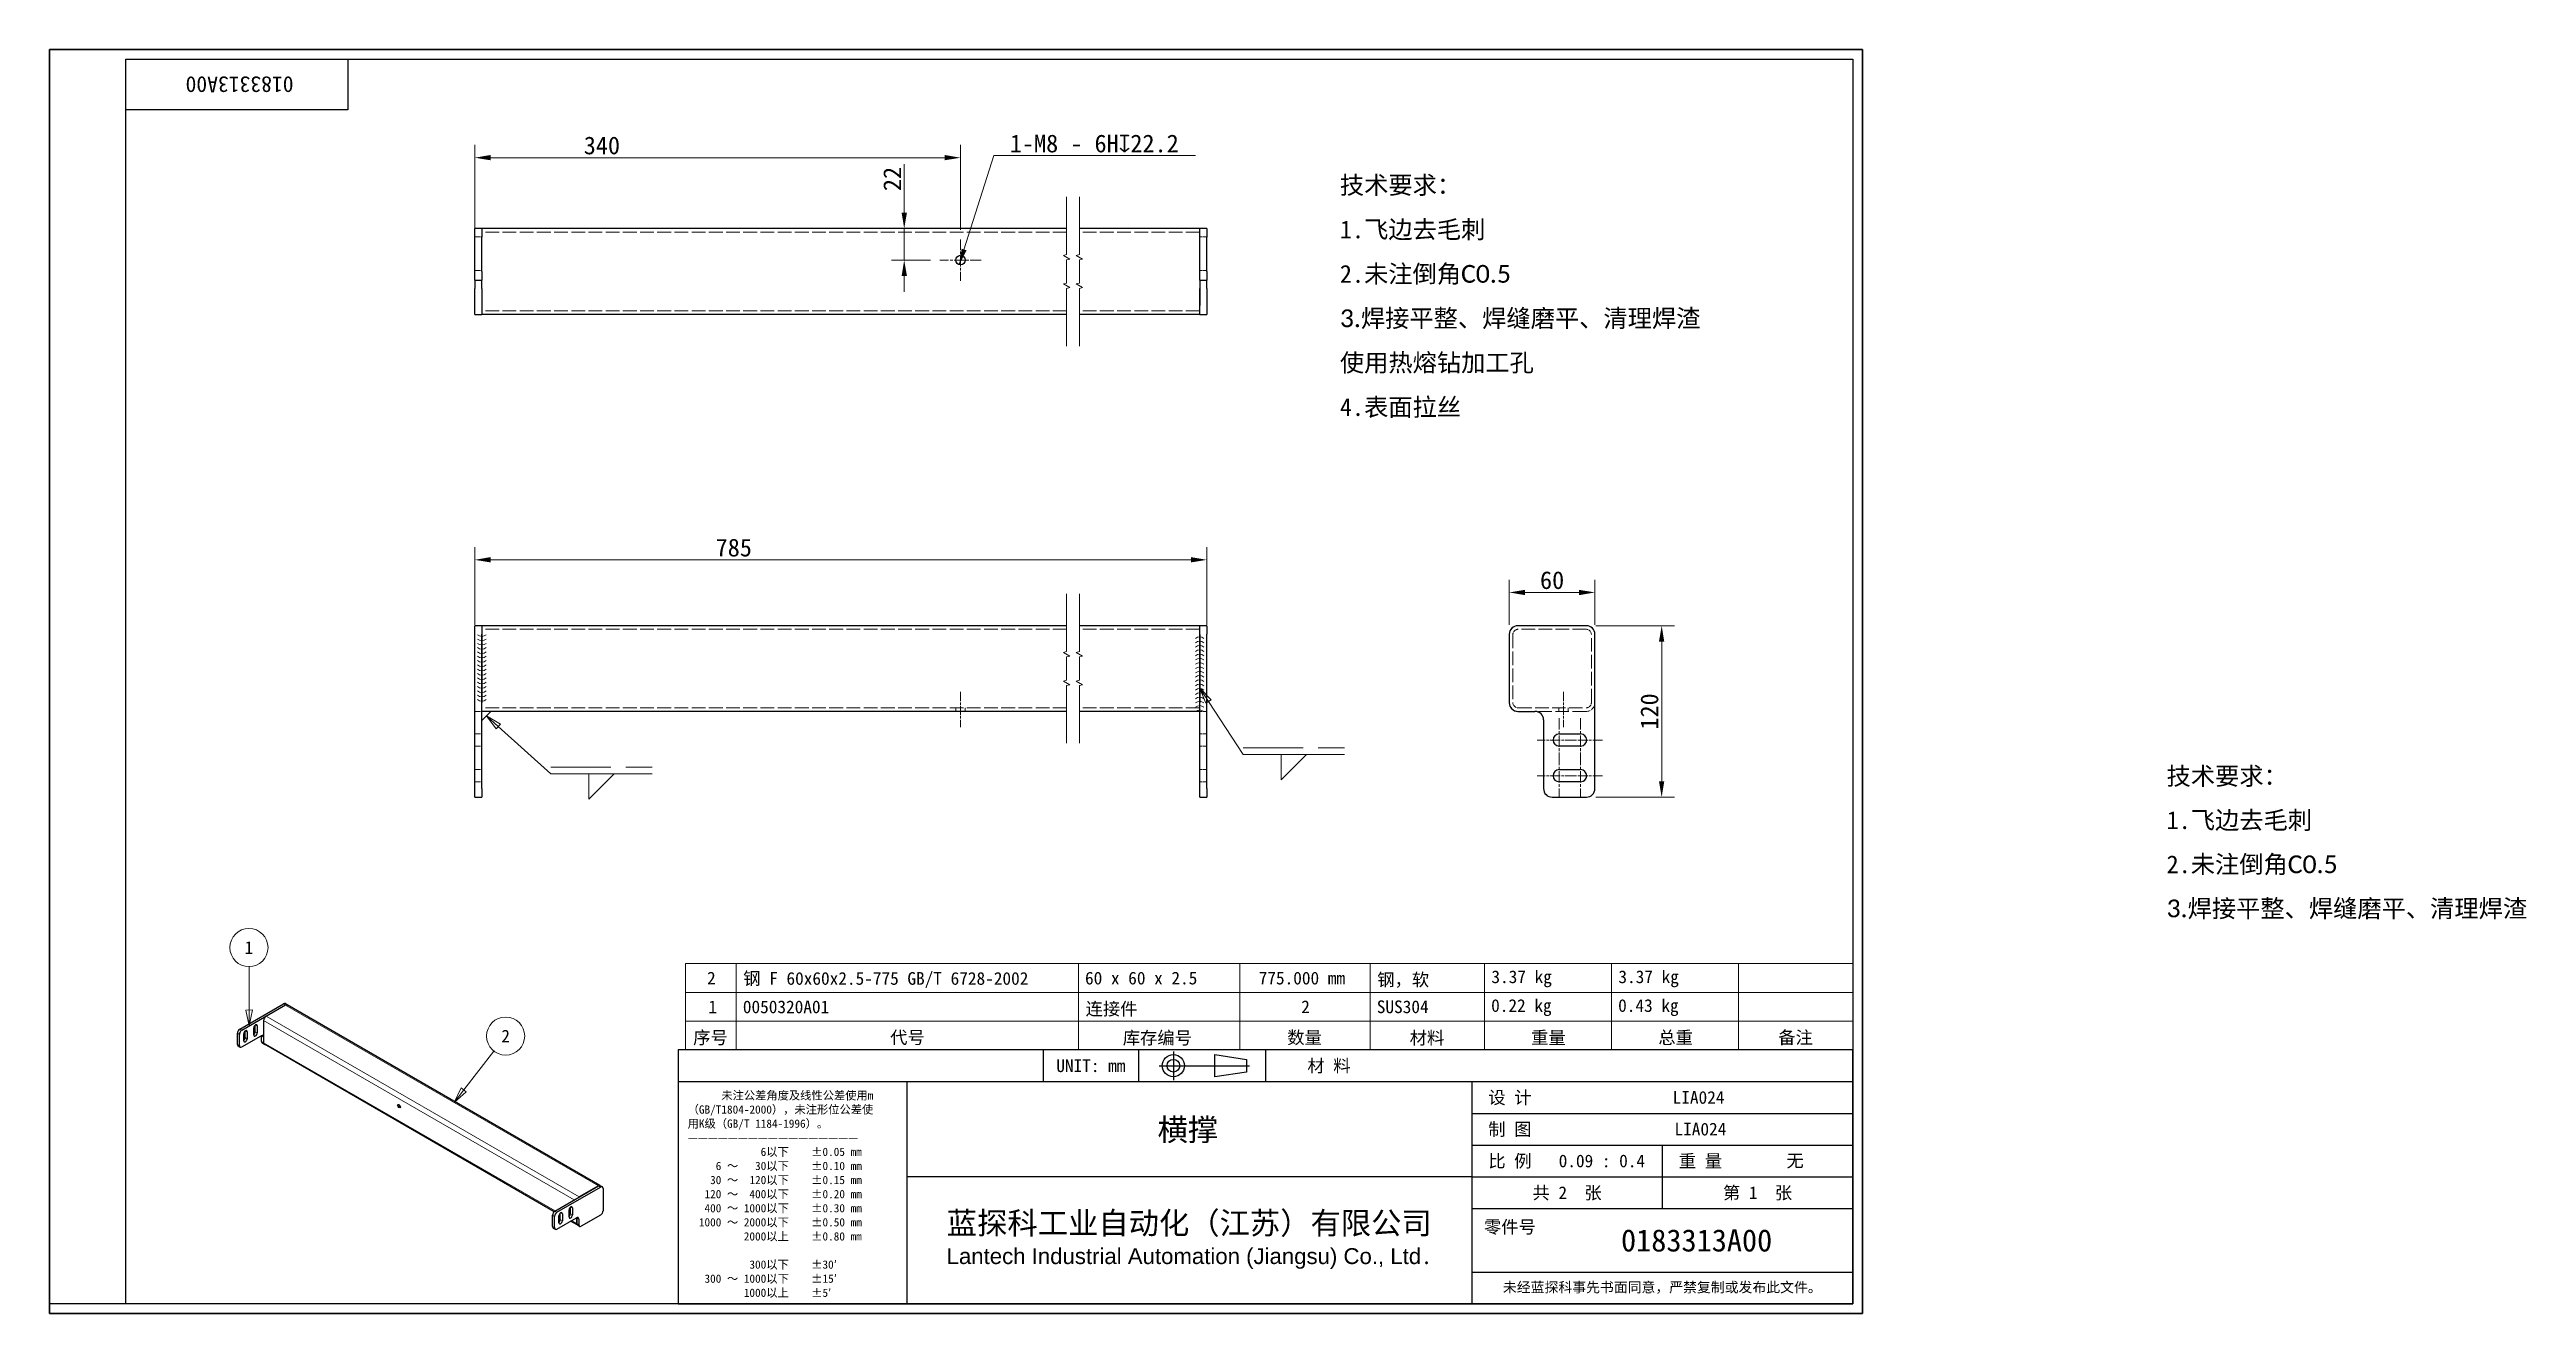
# Model space of a CAD drawing. Header units: millimetres. Extents: x 27 to 1760, y 24 to 909.
import ezdxf
from ezdxf.enums import TextEntityAlignment as Align

# ---------------------------------------------------------------- set-up
doc = ezdxf.new("R2010")
doc.units = ezdxf.units.MM
doc.header["$LTSCALE"] = 4.444444
doc.linetypes.add('CHAIN', pattern=[0.3543, 0.2362, -0.0295, 0.0591, -0.0295])
doc.linetypes.add('DASHED', pattern=[0.2067, 0.1654, -0.0413])
for name, color, linetype, lineweight in [('1', 7, 'Continuous', 18), ('可见 (ISO)', 7, 'Continuous', 25), ('可见窄的 (ISO)', 7, 'Continuous', 18), ('图框 (ISO)', 7, 'Continuous', 35), ('标题 (ISO)', 7, 'Continuous', 25)]:
    doc.layers.add(name, color=color, linetype=linetype, lineweight=lineweight)
for name, color, linetype, lineweight, true_color in [('中心标记 (ISO)', 1, 'CHAIN', 18, 0xff0000), ('中心线 (ISO)', 1, 'CHAIN', 18, 0xff0000), ('尺寸 (ISO)', 7, 'Continuous', 18, 0x008000), ('折线 (ISO)', 7, 'Continuous', 18, 0x008000), ('符号 (ISO)', 7, 'Continuous', 18, 0x008000), ('隐藏 (ISO)', 5, 'DASHED', 18, 0x0000ff)]:
    doc.layers.add(name, color=color, linetype=linetype, lineweight=lineweight, true_color=true_color)
doc.styles.add('文本样式164', font='SimSun.ttf')
doc.styles.add('文本样式165', font='SimSun.ttf')
doc.styles.add('文本样式74', font='SimSun.ttf')
doc.styles.add('最新国标', font='simfang.ttf')
doc.styles.add('注释文本 (ISO)', font='simfang.ttf')
doc.dimstyles.new('默认 (GB)', dxfattribs={"dimscale": 4.444444, "dimtxt": 2.8, "dimasz": 2.5, "dimexe": 2, "dimexo": 1.5, "dimgap": 0.5, "dimtad": 1, "dimtoh": 1, "dimdsep": 46, "dimtxsty": '最新国标', "dimcen": 0.09, "dimdle": 10, "dimclrd": 256, "dimclre": 256, "dimclrt": 256, "dimaunit": 1, "dimadec": 3, "dimazin": 2, "dimtfac": 0.535714, "dimtdec": 3, "dimtmove": 0, "dimatfit": 3, "dimfxl": 0, "dimtolj": 1, "dimlwd": -1, "dimlwe": -1, "dimarcsym": 0})
doc.dimstyles.new('默认 (GB)$7', dxfattribs={"dimscale": 4.444444, "dimtxt": 2.8, "dimasz": 2.5, "dimexe": 2, "dimexo": 1.5, "dimgap": 0.5, "dimtad": 1, "dimtoh": 1, "dimdsep": 46, "dimtxsty": '最新国标', "dimcen": 0.09, "dimdle": 10, "dimclrd": 256, "dimclre": 256, "dimclrt": 256, "dimaunit": 1, "dimadec": 3, "dimazin": 2, "dimtfac": 0.535714, "dimtdec": 3, "dimtmove": 0, "dimatfit": 3, "dimfxl": 0, "dimtolj": 1, "dimlwd": -1, "dimlwe": -1, "dimarcsym": 0})

# ---------------------------------------------------------------- blocks, each defined once
blk = doc.blocks.new('图框 最新国标')
at = {"layer": '图框 (ISO)'}
for p, q in [((6, 7), (6, 204.5)), ((6, 204.5), (291.5, 204.5)), ((291.5, 204.5), (291.5, 5.5)), ((6, 7), (6, 5.5)), ((6, 7), (6, 5.5)), ((291.5, 5.5), (6, 5.5))]:
    blk.add_line(p, q, dxfattribs=at)
at = {"layer": '图框 (ISO)', "color": 7, "linetype": 'Continuous', "lineweight": 25}
for p, q in [((18, 203), (290, 203)), ((18, 7), (18, 203)), ((18, 203), (290, 203)), ((53, 203), (53, 195)), ((290, 203), (290, 7)), ((290, 203), (290, 7)), ((53, 195), (18, 195)), ((290, 7), (6, 7)), ((290, 7), (18, 7))]:
    blk.add_line(p, q, dxfattribs=at)
at = {"layer": '图框 (ISO)', "style": '文本样式74'}
blk.add_attdef('零件代号_001', (44.43, 200.25), '', height=2.5, rotation=180, dxfattribs=at)
blk = doc.blocks.new('标题栏 最新国标')
at = {"layer": '标题 (ISO)'}
for p, q in [((381.98, -183.84), (196.98, -183.84)), ((196.98, -183.84), (196.98, -223.84)), ((254.48, -183.84), (254.48, -188.84)), ((269.48, -183.84), (269.48, -188.84)), ((281.48, -188.09), (281.48, -184.59)), ((281.48, -184.59), (286.48, -185.34)), ((286.48, -185.34), (286.48, -187.34)), ((289.48, -183.84), (289.48, -188.84)), ((381.98, -223.84), (381.98, -183.84)), ((383.48, -183.84), (383.48, -225.34)), ((196.98, -188.84), (381.98, -188.84)), ((232.98, -188.84), (232.98, -223.84)), ((286.48, -187.34), (281.48, -188.09)), ((321.98, -188.84), (321.98, -223.84)), ((321.98, -193.84), (381.98, -193.84)), ((321.98, -198.84), (381.98, -198.84)), ((351.98, -198.84), (351.98, -208.84)), ((321.98, -203.84), (232.98, -203.84)), ((321.98, -203.84), (381.98, -203.84)), ((321.98, -208.84), (381.98, -208.84)), ((321.98, -218.84), (381.98, -218.84)), ((196.98, -223.84), (381.98, -223.84)), ((383.48, -225.34), (196.98, -225.34))]:
    blk.add_line(p, q, dxfattribs=at)
at = {"layer": '标题 (ISO)', "linetype": 'CHAIN', "ltscale": 15.834605}
blk.add_line((272.73, -186.34), (286.98, -186.34), dxfattribs=at)
at = {"layer": '标题 (ISO)', "linetype": 'CHAIN', "ltscale": 5.000333}
blk.add_line((274.98, -184.09), (274.98, -188.59), dxfattribs=at)
at = {"layer": '标题 (ISO)'}
for radius in [1.75, 1]:
    blk.add_circle((274.98, -186.34), radius, dxfattribs=at)
at = {"layer": '1', "style": '文本样式164'}
for s, p in [('UNIT: mm', (261.98, -186.34)), ('材 料', (299.48, -186.34)), ('设 计', (327.98, -191.34)), ('制 图', (327.98, -196.34)), ('比 例', (327.98, -201.34)), ('重 量', (357.98, -201.34)), ('共 2  张', (336.98, -206.34)), ('第 1  张', (366.98, -206.34))]:
    blk.add_text(s, height=2, dxfattribs=at).set_placement(p, align=Align.MIDDLE_CENTER)
at = {"layer": '标题 (ISO)', "style": '注释文本 (ISO)'}
for s, insert, char_height, attachment_point, line_spacing_factor in [('\\fSimSun|b0|i0;{\\H1.3000;      未注公差角度及线性公差使用m\\P}\\fSimSun|b0|i0;{\\H1.3000;（GB/T1804-2000），未注形位公差使\\P}\\fSimSun|b0|i0;{\\H1.3000;用K级（GB/T 1184-1996）。\\P}\\fSimSun|b0|i0;{\\H1.3000;—————————————————\\P}\\fSimSun|b0|i0;{\\H1.3000;             6以下    ±0.05 mm\\P}\\fSimSun|b0|i0;{\\H1.3000;     6 ～   30以下    ±0.10 mm\\P}\\fSimSun|b0|i0;{\\H1.3000;    30 ～  120以下    ±0.15 mm\\P}\\fSimSun|b0|i0;{\\H1.3000;   120 ～  400以下    ±0.20 mm\\P}\\fSimSun|b0|i0;{\\H1.3000;   400 ～ 1000以下    ±0.30 mm\\P}\\fSimSun|b0|i0;{\\H1.3000;  1000 ～ 2000以下    ±0.50 mm\\P}\\fSimSun|b0|i0;{\\H1.3000;          2000以上    ±0.80 mm\\P}\\fSimSun|b0|i0;{\\H1.3000;\\P}\\fSimSun|b0|i0;{\\H1.3000;           300以下    ±30′\\P}\\fSimSun|b0|i0;{\\H1.3000;   300 ～ 1000以下    ±15′\\P}\\fSimSun|b0|i0;{\\H1.3000;          1000以上    ±5′}', (198.48, -206.63), 1.3, 4, 1.023913), ('{\\fMicrosoft YaHei|b0|i0|c134|p34;\\H1.75x;蓝探科工业自动化（江苏）有限公司\\P\\fArial|b0|i0|c0|p34;\\H0.71429x;Lantech Industrial Automation (Jiangsu) Co., Ltd\\fFangSong|b0|i0|c134|p49;.\\H1.15195x; }', (277.48, -213.84), 2, 5, 0.978695)]:
    blk.add_mtext(s, dxfattribs=dict(at, insert=insert, char_height=char_height, attachment_point=attachment_point, line_spacing_factor=line_spacing_factor))
at = {"layer": '标题 (ISO)', "attachment_point": 5, "style": '注释文本 (ISO)'}
for s, insert, char_height in [('\\fFangSong|b0|i0;LIA024', (357.98, -196.34), 2), ('\\fFangSong|b0|i0;零件号', (327.98, -211.84), 2), ('\\fSimSun|b0|i0;{\\H1.6000;未经蓝探科事先书面同意，严禁复制或发布此文件。}', (351.98, -221.34), 1.6)]:
    blk.add_mtext(s, dxfattribs=dict(at, insert=insert, char_height=char_height))
at = {"layer": '标题 (ISO)', "style": '注释文本 (ISO)'}
blk.add_attdef('材料', text='', height=2, dxfattribs=at).set_placement((324.48, -186.34), align=Align.MIDDLE_CENTER)
at = {"layer": '标题 (ISO)'}
for tag, p, height, style in [('设计人_001', (353.61, -192.33), 2, '注释文本 (ISO)'), ('库存编号_001', (272.49, -198.15), 3.5, '文本样式165'), ('视图比例_001', (335.66, -202.33), 2, '注释文本 (ISO)'), ('质量\\P3;_001', (371.53, -202.3), 2, '注释文本 (ISO)'), ('零件代号_001', (345.48, -215.59), 3.5, '文本样式165')]:
    blk.add_attdef(tag, p, '', height=height, dxfattribs=dict(at, style=style))
blk = doc.blocks.new('末端处理方式1')
at = {"layer": '符号 (ISO)'}
for p, q in [((74.09, 100.29), (74.09, 98.86)), ((74.09, 98.86), (75.52, 100.29)), ((75.52, 100.29), (74.09, 100.29))]:
    blk.add_line(p, q, dxfattribs=at)
at = {"layer": '符号 (ISO)', "flags": 128}
blk.add_lwpolyline([(75.52, 100.29), (74.09, 100.29), (74.09, 98.86), (75.52, 100.29)], dxfattribs=at)
at = {"layer": '符号 (ISO)'}
blk.add_solid([(75.52, 100.29), (74.09, 100.29), (74.09, 98.86), (75.52, 100.29)], dxfattribs=at)
blk = doc.blocks.new('焊接符号标识符1')
at = {"layer": '符号 (ISO)'}
for p, q in [((76.67, 97.9), (74.81, 99.57)), ((77, 98.27), (74.81, 99.57)), ((74.81, 99.57), (76.33, 97.53)), ((76.33, 97.53), (77, 98.27)), ((76.67, 97.9), (84.93, 90.47)), ((84.93, 90.47), (100.93, 90.47)), ((90.93, 90.47), (94.93, 90.47)), ((94.93, 90.47), (90.93, 86.47)), ((90.93, 86.47), (90.93, 90.47))]:
    blk.add_line(p, q, dxfattribs=at)
at = {"layer": '符号 (ISO)', "linetype": 'DASHED', "ltscale": 12.901145}
blk.add_line((84.93, 91.52), (100.93, 91.52), dxfattribs=at)
at = {"layer": '符号 (ISO)', "flags": 128}
blk.add_lwpolyline([(77, 98.27), (74.81, 99.57), (76.33, 97.53), (77, 98.27)], dxfattribs=at)
at = {"layer": '符号 (ISO)'}
blk.add_solid([(77, 98.27), (74.81, 99.57), (76.33, 97.53), (77, 98.27)], dxfattribs=at)
blk = doc.blocks.new('*D7')
at = {"layer": 'Defpoints', "color": 0, "transparency": 16777216}
for p in [(836.7, 551.8), (324.3, 499.7), (836.7, 499.7)]:
    blk.add_point(p, dxfattribs=at)
at = {"layer": '尺寸 (ISO)', "color": 116, "true_color": 0x00803f, "transparency": 16777216}
for p, q in [((324.3, 506.4), (324.3, 560.7)), ((836.7, 506.4), (836.7, 560.7)), ((335.4, 551.8), (825.6, 551.8))]:
    blk.add_line(p, q, dxfattribs=at)
for points in [[(335.4, 553.7), (335.4, 550), (324.3, 551.8)], [(825.6, 553.7), (825.6, 550), (836.7, 551.8)]]:
    blk.add_solid(points, dxfattribs=at)
at = {"layer": '尺寸 (ISO)', "transparency": 16777216, "insert": (505.6, 560.3), "char_height": 12.44, "attachment_point": 5, "style": '最新国标'}
blk.add_mtext('\\A1;785', dxfattribs=at)
blk = doc.blocks.new('*D8')
at = {"layer": 'Defpoints', "color": 0, "transparency": 16777216}
for p in [(1102.4, 505.7), (1102.4, 385.7), (1155.1, 385.7)]:
    blk.add_point(p, dxfattribs=at)
at = {"layer": '尺寸 (ISO)', "color": 116, "true_color": 0x00803f, "transparency": 16777216}
for p, q in [((1109.1, 505.7), (1164, 505.7)), ((1155.1, 494.6), (1155.1, 396.8)), ((1109.1, 385.7), (1164, 385.7))]:
    blk.add_line(p, q, dxfattribs=at)
for points in [[(1153.2, 494.6), (1156.9, 494.6), (1155.1, 505.7)], [(1153.2, 396.8), (1156.9, 396.8), (1155.1, 385.7)]]:
    blk.add_solid(points, dxfattribs=at)
at = {"layer": '尺寸 (ISO)', "transparency": 16777216, "insert": (1146.6, 445.7), "char_height": 12.44, "attachment_point": 5, "rotation": 90, "style": '最新国标'}
blk.add_mtext('\\A1;120', dxfattribs=at)
blk = doc.blocks.new('*D9')
at = {"layer": 'Defpoints', "color": 0, "transparency": 16777216}
for p in [(1048.4, 529), (1048.4, 499.7), (1108.4, 499.7)]:
    blk.add_point(p, dxfattribs=at)
at = {"layer": '尺寸 (ISO)', "color": 116, "true_color": 0x00803f, "transparency": 16777216}
for p, q in [((1048.4, 506.4), (1048.4, 537.9)), ((1108.4, 506.4), (1108.4, 537.9)), ((1097.3, 529), (1059.5, 529))]:
    blk.add_line(p, q, dxfattribs=at)
for points in [[(1059.5, 530.8), (1059.5, 527.1), (1048.4, 529)], [(1097.3, 530.8), (1097.3, 527.1), (1108.4, 529)]]:
    blk.add_solid(points, dxfattribs=at)
at = {"layer": '尺寸 (ISO)', "transparency": 16777216, "insert": (1078.4, 537.5), "char_height": 12.44, "attachment_point": 5, "style": '最新国标'}
blk.add_mtext('\\A1;60', dxfattribs=at)
blk = doc.blocks.new('明细栏')
at = {"layer": '符号 (ISO)'}
for p, q in [((290, 60.58), (106.15, 60.58)), ((106.15, 60.58), (106.15, 51.53)), ((114.15, 60.58), (114.15, 51.53)), ((168.04, 60.58), (168.04, 51.53)), ((193.44, 60.58), (193.44, 51.53)), ((214, 60.58), (214, 51.53)), ((232, 60.58), (232, 51.53)), ((252, 60.58), (252, 51.53)), ((272, 60.58), (272, 51.53)), ((290, 60.58), (290, 51.53)), ((290, 56.05), (106.15, 56.05)), ((290, 51.53), (106.15, 51.53)), ((106.15, 47), (106.15, 51.53)), ((114.15, 47), (114.15, 51.53)), ((168.04, 47), (168.04, 51.53)), ((193.44, 47), (193.44, 51.53)), ((214, 47), (214, 51.53)), ((232, 47), (232, 51.53)), ((252, 47), (252, 51.53)), ((272, 47), (272, 51.53)), ((290, 47), (290, 51.53)), ((290, 47), (106.15, 47))]:
    blk.add_line(p, q, dxfattribs=at)
at = {"layer": '符号 (ISO)', "char_height": 2, "attachment_point": 7, "style": '注释文本 (ISO)'}
for s, insert in [('2', (109.55, 57.3)), ('钢 F 60x60x2.5-775 GB/T 6728-2002', (115.25, 56.76)), ('60 x 60 x 2.5', (169.08, 57.27)), ('775.000 mm', (196.43, 57.27)), ('钢，软', (215.1, 56.76)), ('3.37 kg', (233.08, 56.85)), ('3.37 kg', (253.08, 56.85)), ('1', (109.76, 52.77)), ('0050320A01', (115.19, 52.74)), ('连接件', (169.17, 52.23)), ('2', (203.13, 52.78)), ('SUS304', (215.03, 52.75)), ('0.22 kg', (233.04, 52.32)), ('0.43 kg', (253.04, 52.32)), ('序号', (107.37, 47.71)), ('代号', (138.38, 47.73)), ('库存编号', (175.02, 47.66)), ('数量', (200.93, 47.72)), ('材料', (220.21, 47.68)), ('重量', (239.33, 47.78)), ('总重', (259.36, 47.75)), ('备注', (278.25, 47.74))]:
    blk.add_mtext(s, dxfattribs=dict(at, insert=insert))
blk = doc.blocks.new('引出序号1')
at = {"layer": '符号 (ISO)'}
for p, q in [((71.24, 40.69), (75.99, 46.81)), ((70.85, 41), (69.71, 38.72)), ((71.24, 40.69), (69.71, 38.72)), ((69.71, 38.72), (71.64, 40.39)), ((71.64, 40.39), (70.85, 41))]:
    blk.add_line(p, q, dxfattribs=at)
at = {"layer": '符号 (ISO)', "flags": 128}
blk.add_lwpolyline([(70.85, 41), (69.71, 38.72), (71.64, 40.39), (70.85, 41)], dxfattribs=at)
at = {"layer": '符号 (ISO)'}
blk.add_circle((77.83, 49.17), 3, dxfattribs=at)
blk.add_solid([(70.85, 41), (69.71, 38.72), (71.64, 40.39), (70.85, 41)], dxfattribs=at)
at = {"layer": '符号 (ISO)', "insert": (77.83, 49.17), "char_height": 2, "attachment_point": 5, "style": '注释文本 (ISO)'}
blk.add_mtext('2', dxfattribs=at)
blk = doc.blocks.new('引出序号2')
at = {"layer": '符号 (ISO)'}
for p, q in [((37.44, 53.27), (37.42, 60.12)), ((37.94, 53.28), (36.94, 53.27)), ((36.94, 53.27), (37.45, 50.77)), ((37.44, 53.27), (37.45, 50.77)), ((37.45, 50.77), (37.94, 53.28))]:
    blk.add_line(p, q, dxfattribs=at)
at = {"layer": '符号 (ISO)', "flags": 128}
blk.add_lwpolyline([(36.94, 53.27), (37.45, 50.77), (37.94, 53.28), (36.94, 53.27)], dxfattribs=at)
at = {"layer": '符号 (ISO)'}
blk.add_circle((37.41, 63.11), 3, dxfattribs=at)
blk.add_solid([(36.94, 53.27), (37.45, 50.77), (37.94, 53.28), (36.94, 53.27)], dxfattribs=at)
at = {"layer": '符号 (ISO)', "insert": (37.41, 63.11), "char_height": 2, "attachment_point": 5, "style": '注释文本 (ISO)'}
blk.add_mtext('1', dxfattribs=at)
blk = doc.blocks.new('焊接符号标识符2')
at = {"layer": '符号 (ISO)'}
for p, q in [((188.51, 101.86), (187.14, 103.95)), ((188.92, 102.13), (187.14, 103.95)), ((187.14, 103.95), (188.09, 101.59)), ((188.09, 101.59), (188.92, 102.13)), ((188.51, 101.86), (193.96, 93.53)), ((193.96, 93.53), (209.96, 93.53)), ((199.96, 93.53), (203.96, 93.53)), ((203.96, 93.53), (199.96, 89.53)), ((199.96, 89.53), (199.96, 93.53))]:
    blk.add_line(p, q, dxfattribs=at)
at = {"layer": '符号 (ISO)', "linetype": 'DASHED', "ltscale": 12.901145}
blk.add_line((193.96, 94.58), (209.96, 94.58), dxfattribs=at)
at = {"layer": '符号 (ISO)', "flags": 128}
blk.add_lwpolyline([(188.92, 102.13), (187.14, 103.95), (188.09, 101.59), (188.92, 102.13)], dxfattribs=at)
at = {"layer": '符号 (ISO)'}
blk.add_solid([(188.92, 102.13), (187.14, 103.95), (188.09, 101.59), (188.92, 102.13)], dxfattribs=at)
blk = doc.blocks.new('Caterpillar2')
at = {"layer": '符号 (ISO)'}
for centre in [(74.09, 113.12), (74.09, 112.44), (74.09, 111.76), (74.09, 111.08), (74.09, 110.4), (74.09, 109.72), (74.09, 109.04), (74.09, 108.36), (74.09, 107.68), (74.09, 107), (74.09, 106.31), (74.09, 105.63), (74.09, 104.95), (74.09, 104.27), (74.09, 103.59), (74.09, 102.91)]:
    blk.add_arc(centre, 1.01, 228.1897, 311.8103, dxfattribs=at)
blk = doc.blocks.new('Caterpillar3')
at = {"layer": '符号 (ISO)'}
for centre in [(187.14, 111.02), (187.14, 110.34), (187.14, 109.67), (187.14, 108.99), (187.14, 108.31), (187.14, 107.64), (187.14, 106.96), (187.14, 106.28), (187.14, 105.6), (187.14, 104.93), (187.14, 104.25), (187.14, 103.57), (187.14, 102.9), (187.14, 102.22), (187.14, 101.54), (187.14, 100.87), (187.14, 100.19), (187.14, 99.51)]:
    blk.add_arc(centre, 1.01, 48.1897, 131.8103, dxfattribs=at)
blk = doc.blocks.new('*D16')
at = {"layer": 'Defpoints', "color": 0, "transparency": 16777216}
for p in [(664.3, 833.2), (664.3, 776), (324.3, 741.6)]:
    blk.add_point(p, dxfattribs=at)
at = {"layer": '尺寸 (ISO)', "color": 116, "true_color": 0x00803f, "transparency": 16777216}
for p, q in [((324.3, 748.2), (324.3, 842.1)), ((335.4, 833.2), (653.2, 833.2)), ((664.3, 782.7), (664.3, 842.1))]:
    blk.add_line(p, q, dxfattribs=at)
for points in [[(335.4, 835.1), (335.4, 831.4), (324.3, 833.2)], [(653.2, 835.1), (653.2, 831.4), (664.3, 833.2)]]:
    blk.add_solid(points, dxfattribs=at)
at = {"layer": '尺寸 (ISO)', "transparency": 16777216, "insert": (413.3, 841.7), "char_height": 12.44, "attachment_point": 5, "style": '最新国标'}
blk.add_mtext('\\A1;340', dxfattribs=at)
blk = doc.blocks.new('*D17')
at = {"layer": 'Defpoints', "color": 0, "transparency": 16777216}
for p in [(648.8, 783.6), (624.9, 761.6), (649.9, 761.6)]:
    blk.add_point(p, dxfattribs=at)
at = {"layer": '尺寸 (ISO)', "color": 116, "true_color": 0x00803f, "transparency": 16777216}
for p, q in [((624.9, 794.7), (624.9, 828.6)), ((624.9, 761.6), (624.9, 783.6)), ((643.2, 761.6), (616, 761.6)), ((624.9, 750.5), (624.9, 739.4))]:
    blk.add_line(p, q, dxfattribs=at)
for points in [[(623.1, 794.7), (626.8, 794.7), (624.9, 783.6)], [(623.1, 750.5), (626.8, 750.5), (624.9, 761.6)]]:
    blk.add_solid(points, dxfattribs=at)
at = {"layer": '尺寸 (ISO)', "transparency": 16777216, "insert": (616.5, 818.3), "char_height": 12.44, "attachment_point": 5, "rotation": 90, "style": '最新国标'}
blk.add_mtext('\\A1;22', dxfattribs=at)

msp = doc.modelspace()

# ---------------------------------------------------------------- linework, layer by layer
at = {"layer": '中心标记 (ISO)', "ltscale": 7.217831}
for p, q in [((664.308, 776.015), (664.308, 747.1458)), ((678.7426, 761.5804), (649.8734, 761.5804))]:
    msp.add_line(p, q, dxfattribs=at)
at = {"layer": '中心标记 (ISO)', "ltscale": 7.681121}
for p, q in [((1083.3879, 441.0871), (1083.3879, 410.3649)), ((1098.3879, 441.0871), (1098.3879, 410.3649)), ((1083.3879, 416.0871), (1083.3879, 385.3649)), ((1098.3879, 416.0871), (1098.3879, 385.3649))]:
    msp.add_line(p, q, dxfattribs=at)
at = {"layer": '中心标记 (ISO)', "ltscale": 6.618529}
for p, q in [((1094.499, 425.726), (1068.0267, 425.726)), ((1113.749, 425.726), (1087.2767, 425.726)), ((1094.499, 400.726), (1068.0267, 400.726)), ((1113.749, 400.726), (1087.2767, 400.726))]:
    msp.add_line(p, q, dxfattribs=at)
at = {"layer": '中心线 (ISO)', "ltscale": 6.180991}
for p, q in [((664.308, 459.3371), (664.308, 434.6149)), ((1086.3879, 459.3371), (1086.3879, 434.6149))]:
    msp.add_line(p, q, dxfattribs=at)
at = {"layer": '可见 (ISO)'}
for p, q in [((329.308, 783.5804), (324.308, 783.5804)), ((324.308, 777.5804), (324.308, 783.5804)), ((738.605, 783.5804), (329.308, 783.5804)), ((329.308, 783.5804), (329.308, 777.5804)), ((831.7186, 783.5804), (747.4939, 783.5804)), ((836.7186, 783.5804), (831.7186, 783.5804)), ((831.7186, 777.5804), (831.7186, 783.5804)), ((836.7186, 783.5804), (836.7186, 777.5804)), ((324.308, 753.5804), (324.308, 777.5804)), ((329.308, 753.5804), (329.308, 777.5804)), ((831.7186, 753.5804), (831.7186, 777.5804)), ((836.7186, 753.5804), (836.7186, 777.5804)), ((324.308, 747.5804), (324.308, 753.5804)), ((324.308, 747.5804), (329.308, 747.5804)), ((324.308, 747.5804), (324.308, 741.5804)), ((329.308, 753.5804), (329.308, 747.5804)), ((329.308, 741.5804), (329.308, 747.5804)), ((831.7186, 747.5804), (831.7186, 753.5804)), ((831.7186, 747.5804), (836.7186, 747.5804)), ((831.7186, 747.5804), (831.7186, 741.5804)), ((836.7186, 753.5804), (836.7186, 747.5804)), ((836.7186, 741.5804), (836.7186, 747.5804)), ((324.308, 729.5804), (324.308, 741.5804)), ((324.308, 723.5804), (324.308, 729.5804)), ((329.308, 741.5804), (329.308, 729.8304)), ((329.308, 741.5804), (329.308, 729.5804)), ((329.308, 729.5804), (329.308, 723.5804)), ((831.7186, 741.5804), (831.7186, 729.8304)), ((831.7186, 729.5804), (831.7186, 741.5804)), ((831.7186, 723.5804), (831.7186, 729.5804)), ((836.7186, 741.5804), (836.7186, 729.5804)), ((836.7186, 729.5804), (836.7186, 723.5804)), ((324.308, 723.5804), (329.308, 723.5804)), ((738.605, 723.5804), (329.308, 723.5804)), ((831.7186, 723.5804), (747.4939, 723.5804)), ((831.7186, 723.5804), (836.7186, 723.5804)), ((329.308, 505.726), (324.308, 505.726)), ((324.308, 499.726), (324.308, 505.726)), ((738.605, 505.726), (329.308, 505.726)), ((329.308, 505.726), (329.308, 499.726)), ((831.7186, 505.726), (747.4939, 505.726)), ((836.7186, 505.726), (831.7186, 505.726)), ((831.7186, 499.726), (831.7186, 505.726)), ((836.7186, 505.726), (836.7186, 499.726)), ((1102.3879, 505.726), (1054.3879, 505.726)), ((324.308, 391.726), (324.308, 499.726)), ((329.308, 391.726), (329.308, 499.726)), ((329.308, 499.476), (329.308, 451.976)), ((831.7186, 391.726), (831.7186, 499.726)), ((831.7186, 499.476), (831.7186, 451.976)), ((836.7186, 391.726), (836.7186, 499.726)), ((1048.3879, 499.726), (1048.3879, 451.726)), ((1108.3879, 391.726), (1108.3879, 499.726)), ((738.605, 445.726), (329.308, 445.726)), ((831.7186, 445.726), (747.4939, 445.726)), ((1054.3879, 445.726), (1066.3879, 445.726)), ((1072.3879, 439.726), (1072.3879, 391.726)), ((1083.3879, 429.976), (1098.3879, 429.976)), ((1098.3879, 421.476), (1083.3879, 421.476)), ((1083.3879, 404.976), (1098.3879, 404.976)), ((324.308, 385.726), (324.308, 391.726)), ((324.308, 385.726), (329.308, 385.726)), ((329.308, 391.726), (329.308, 385.726)), ((831.7186, 385.726), (831.7186, 391.726)), ((831.7186, 385.726), (836.7186, 385.726)), ((836.7186, 391.726), (836.7186, 385.726)), ((1078.3879, 385.726), (1102.3879, 385.726)), ((1098.3879, 396.476), (1083.3879, 396.476)), ((159.8334, 223.4784), (190.3804, 241.1147)), ((161.2476, 222.6619), (191.7946, 240.2982)), ((170.6522, 221.5596), (170.6522, 226.1918)), ((172.0664, 225.6421), (172.0664, 220.7431)), ((176.5211, 229.4388), (176.5211, 213.9253)), ((191.7239, 240.2574), (178.2889, 232.5006)), ((192.9946, 240.4171), (191.5804, 241.2336)), ((411.9551, 113.9524), (192.9739, 240.3812)), ((158.1364, 212.7006), (158.1364, 220.539)), ((158.6334, 211.6019), (160.0476, 210.7854)), ((159.5506, 211.8841), (159.5506, 219.7225)), ((161.2476, 210.9043), (174.8241, 218.7427)), ((162.5911, 215.2726), (162.5911, 220.1715)), ((163.5811, 217.4771), (163.5811, 222.1094)), ((164.9953, 221.5596), (164.9953, 216.6606)), ((169.6622, 219.355), (169.6622, 224.254)), ((175.1069, 214.6602), (175.1069, 218.5794)), ((177.0182, 212.745), (175.604, 213.5615)), ((176.5211, 217.7629), (176.5211, 213.8437)), ((379.8859, 95.6671), (177.0389, 212.7809)), ((380.4507, 96.1049), (410.9977, 113.7412)), ((381.8649, 95.2884), (412.412, 112.9247)), ((410.927, 113.7004), (397.492, 105.9437)), ((413.612, 113.0436), (412.1977, 113.8601)), ((414.109, 111.9449), (414.109, 96.2682)), ((378.7537, 85.3271), (378.7537, 93.1655)), ((380.1679, 84.5106), (380.1679, 92.349)), ((381.8649, 83.5308), (395.4414, 91.3692)), ((383.2084, 87.8991), (383.2084, 92.7981)), ((384.1984, 93.1773), (383.3925, 93.6426)), ((384.1984, 90.1036), (384.1984, 94.7359)), ((385.6126, 94.1861), (385.6126, 89.2871)), ((390.2795, 91.9816), (390.2795, 96.8806)), ((391.2695, 94.1861), (391.2695, 98.8184)), ((396.02, 86.3521), (391.3858, 89.0277)), ((392.6837, 98.2686), (392.6837, 93.3696)), ((395.7242, 87.2867), (395.7242, 91.2059)), ((395.7242, 91.2059), (395.7242, 87.3684)), ((397.1385, 90.3894), (397.1385, 86.4702)), ((412.412, 93.3288), (398.8355, 85.4904)), ((379.2507, 84.2285), (380.6649, 83.412)), ((397.6355, 85.3716), (396.2213, 86.1881))]:
    msp.add_line(p, q, dxfattribs=at)
msp.add_circle((664.308, 761.5804), 3.3235, dxfattribs=at)
for centre, radius, start, end in [((1054.3879, 499.726), 6, 90, 180), ((1102.3879, 499.726), 6, 0, 90), ((1054.3879, 451.726), 6, 180, 270), ((1066.3879, 439.726), 6, 0, 90), ((1083.3879, 425.726), 4.25, 90, 270), ((1098.3879, 425.726), 4.25, 270, 90), ((1083.3879, 400.726), 4.25, 90, 270), ((1098.3879, 400.726), 4.25, 270, 90), ((1078.3879, 391.726), 6, 180, 270), ((1102.3879, 391.726), 6, 270, 0)]:
    msp.add_arc(centre, radius, start, end, dxfattribs=at)
for centre, major_axis, start_param, end_param in [((170.8643, 224.9481), (0.85, 1.4722), 5.497787144, 8.639379797), ((178.2889, 230.4594), (-1.25, -2.1651), 3.926990817, 5.497787144), ((190.3804, 239.1551), (1.2, 2.0785), 0, 0.785398163), ((191.7239, 238.2161), (1.25, 2.1651), 0, 0.785398163), ((191.7946, 238.3386), (1.2, 2.0785), 6.097127396, 7.068583471), ((159.8334, 221.5188), (-1.2, -2.0785), 3.926990817, 5.497787144), ((159.8334, 213.6804), (-1.2, -2.0785), 5.497787144, 6.283185307), ((161.2476, 220.7023), (1.2, 2.0785), 0.785398163, 2.35619449), ((161.2476, 212.8639), (-1.2, -2.0785), 5.497787144, 7.068583471), ((163.7932, 220.8656), (0.85, 1.4722), 5.497787144, 8.639379797), ((162.379, 216.7831), (0.85, 1.4722), 4.104390421, 5.497787144), ((163.7932, 215.9666), (-0.85, -1.4722), 5.497787144, 8.639379797), ((169.4501, 220.8656), (0.85, 1.4722), 4.104390421, 5.497787144), ((170.8643, 220.0491), (-0.85, -1.4722), 5.497787144, 8.639379797), ((174.8241, 216.7831), (1.2, 2.0785), 5.497787144, 7.068583471), ((173.4099, 217.5996), (-1.2, -2.0785), 2.35619449, 2.511455408), ((176.804, 215.64), (-1.2, -2.0785), 5.497787144, 6.283185307), ((178.2889, 214.946), (-1.25, -2.1651), 5.497787144, 6.283185307), ((178.2182, 214.8235), (-1.2, -2.0785), 5.497787144, 6.469243218), ((271.9806, 169.9978), (0.6647, -1.1513), 3.702434406, 5.722343555), ((410.9977, 111.7816), (1.2, 2.0785), 0, 0.785398163), ((412.412, 110.9651), (1.2, 2.0785), 5.497787144, 7.068583471), ((380.4507, 94.1453), (-1.2, -2.0785), 3.926990817, 5.497787144), ((381.8649, 93.3288), (1.2, 2.0785), 0.785398163, 2.35619449), ((384.4105, 93.4921), (0.85, 1.4722), 5.497787144, 8.639379797), ((382.9963, 89.4096), (0.85, 1.4722), 4.104390421, 5.497787144), ((384.4105, 88.5931), (-0.85, -1.4722), 5.497787144, 8.639379797), ((391.4816, 97.5746), (0.85, 1.4722), 5.497787144, 8.639379797), ((390.0674, 93.4921), (0.85, 1.4722), 4.104390421, 5.497787144), ((391.4816, 92.6756), (-0.85, -1.4722), 5.497787144, 8.639379797), ((395.4414, 89.4096), (1.2, 2.0785), 5.497787144, 7.068583471), ((394.0272, 90.2261), (-1.2, -2.0785), 2.35619449, 2.511455408), ((397.4213, 88.2665), (-1.2, -2.0785), 5.497787144, 6.283185307), ((412.412, 95.2884), (-1.2, -2.0785), 0.785398163, 2.35619449), ((380.4507, 86.3069), (-1.2, -2.0785), 5.497787144, 6.283185307), ((381.8649, 85.4904), (-1.2, -2.0785), 5.497787144, 7.068583471), ((398.8355, 87.45), (-1.2, -2.0785), 5.497787144, 7.068583471)]:
    msp.add_ellipse(centre, major_axis=major_axis, ratio=0.577350269, start_param=start_param, end_param=end_param, dxfattribs=at)
msp.add_ellipse((271.2734, 169.5896), major_axis=(-0.6647, 1.1513), ratio=0.577350269, dxfattribs=at)
at = {"layer": '可见窄的 (ISO)'}
for p, q in [((170.8643, 226.3361), (172.0664, 225.6421)), ((393.9565, 103.9024), (176.5211, 229.4388)), ((397.492, 105.9437), (178.2889, 232.5006)), ((190.3804, 241.1147), (191.7946, 240.2982)), ((410.927, 113.7004), (191.7239, 240.2574)), ((158.1364, 220.539), (159.5506, 219.7225)), ((159.5506, 211.8841), (158.1364, 212.7006)), ((161.2476, 222.6619), (159.8334, 223.4784)), ((163.5811, 217.4771), (164.9953, 216.6606)), ((163.7932, 222.2536), (164.9953, 221.5596)), ((170.6522, 221.5596), (172.0664, 220.7431)), ((175.1069, 218.5794), (176.5211, 217.7629)), ((176.5211, 213.8437), (175.1069, 214.6602)), ((380.5214, 96.1457), (176.5211, 213.9253)), ((410.9977, 113.7412), (412.412, 112.9247)), ((378.7537, 93.1655), (380.1679, 92.349)), ((381.8649, 95.2884), (380.4507, 96.1049)), ((384.1984, 94.0228), (383.7559, 94.2783)), ((384.1984, 90.1036), (385.6126, 89.2871)), ((384.4105, 94.8801), (385.6126, 94.1861)), ((391.2695, 94.1861), (392.6837, 93.3696)), ((391.4816, 98.9626), (392.6837, 98.2686)), ((395.7242, 87.3684), (392.118, 89.4504)), ((395.7242, 91.2059), (397.1385, 90.3894)), ((397.1385, 86.4702), (395.7242, 87.2867)), ((380.1679, 84.5106), (378.7537, 85.3271))]:
    msp.add_line(p, q, dxfattribs=at)
at = {"layer": '折线 (ISO)', "flags": 128}
for points in [[(738.605, 701.3582), (738.605, 741.702), (740.8272, 742.2974), (736.3828, 744.8634), (738.605, 745.4588), (738.605, 761.702), (740.8272, 762.2974), (736.3828, 764.8634), (738.605, 765.4588), (738.605, 805.8026)], [(747.4939, 701.3582), (747.4939, 741.702), (749.7161, 742.2974), (745.2716, 744.8634), (747.4939, 745.4588), (747.4939, 761.702), (749.7161, 762.2974), (745.2716, 764.8634), (747.4939, 765.4588), (747.4939, 805.8026)], [(738.605, 423.5037), (738.605, 463.8475), (740.8272, 464.443), (736.3828, 467.009), (738.605, 467.6044), (738.605, 483.8475), (740.8272, 484.443), (736.3828, 487.009), (738.605, 487.6044), (738.605, 527.9482)], [(747.4939, 423.5037), (747.4939, 463.8475), (749.7161, 464.443), (745.2716, 467.009), (747.4939, 467.6044), (747.4939, 483.8475), (749.7161, 484.443), (745.2716, 487.009), (747.4939, 487.6044), (747.4939, 527.9482)]]:
    msp.add_lwpolyline(points, dxfattribs=at)
at = {"layer": '隐藏 (ISO)', "ltscale": 13.103933}
for p, q in [((738.605, 781.0804), (329.308, 781.0804)), ((738.605, 726.0804), (329.308, 726.0804)), ((738.605, 503.226), (329.308, 503.226)), ((738.605, 448.226), (329.308, 448.226))]:
    msp.add_line(p, q, dxfattribs=at)
at = {"layer": '隐藏 (ISO)', "ltscale": 13.097359}
for p, q in [((831.7186, 781.0804), (747.4939, 781.0804)), ((831.7186, 726.0804), (747.4939, 726.0804)), ((831.7186, 503.226), (747.4939, 503.226)), ((831.7186, 448.226), (747.4939, 448.226))]:
    msp.add_line(p, q, dxfattribs=at)
at = {"layer": '隐藏 (ISO)', "ltscale": 2.142684}
for p, q in [((324.308, 777.8304), (329.308, 777.8304)), ((831.7186, 777.8304), (836.7186, 777.8304)), ((324.308, 754.3304), (329.308, 754.3304)), ((831.7186, 754.3304), (836.7186, 754.3304)), ((324.308, 445.726), (329.308, 445.726)), ((831.7186, 445.726), (836.7186, 445.726)), ((324.308, 429.976), (329.308, 429.976)), ((324.308, 421.476), (329.308, 421.476)), ((831.7186, 429.976), (836.7186, 429.976)), ((831.7186, 421.476), (836.7186, 421.476)), ((324.308, 404.976), (329.308, 404.976)), ((831.7186, 404.976), (836.7186, 404.976)), ((324.308, 396.476), (329.308, 396.476)), ((831.7186, 396.476), (836.7186, 396.476))]:
    msp.add_line(p, q, dxfattribs=at)
at = {"layer": '隐藏 (ISO)', "ltscale": 12.926343}
for p, q in [((1102.1379, 503.226), (1054.6379, 503.226)), ((1050.8879, 499.476), (1050.8879, 451.976)), ((1105.8879, 451.976), (1105.8879, 499.476)), ((1054.6379, 448.226), (1102.1379, 448.226))]:
    msp.add_line(p, q, dxfattribs=at)
at = {"layer": '隐藏 (ISO)', "ltscale": 1.071292}
for p, q in [((660.9845, 448.226), (660.9845, 445.726)), ((667.6315, 448.226), (667.6315, 445.726)), ((1083.0644, 448.226), (1083.0644, 445.726)), ((1089.7114, 448.226), (1089.7114, 445.726))]:
    msp.add_line(p, q, dxfattribs=at)
at = {"layer": '隐藏 (ISO)', "ltscale": 12.971698}
msp.add_line((1102.1379, 445.726), (1066.3879, 445.726), dxfattribs=at)
at = {"layer": '隐藏 (ISO)', "ltscale": 4.207246}
for centre, start, end in [((1054.6379, 499.476), 90, 180), ((1102.1379, 499.476), 0, 90), ((1054.6379, 451.976), 180, 270), ((1102.1379, 451.976), 270, 0)]:
    msp.add_arc(centre, 6.25, start, end, dxfattribs=at)
at = {"layer": '隐藏 (ISO)', "ltscale": 2.524307}
for centre, start, end in [((1054.6379, 499.476), 90, 180), ((1102.1379, 499.476), 0, 90), ((1054.6379, 451.976), 180, 270), ((1102.1379, 451.976), 270, 0)]:
    msp.add_arc(centre, 3.75, start, end, dxfattribs=at)

# ---------------------------------------------------------------- block references
at = {"xscale": 4.444444444444445, "yscale": 4.444444444444445, "zscale": 4.444444444444445}
for name, p, values in [('图框 最新国标', (0, 0), {'零件代号_001': '0183313A00'}), ('标题栏 最新国标', (-408.8112, 1025.9746), {'零件代号_001': '0183313A00', '库存编号_001': '横撑', '质量\\P3;_001': '无', '视图比例_001': '0.09 : 0.4', '设计人_001': 'LIA024'})]:
    msp.add_blockref(name, p, dxfattribs=at).add_auto_attribs(values)
at = {"layer": '符号 (ISO)', "xscale": 4.444444444444445, "yscale": 4.444444444444445, "zscale": 4.444444444444445}
for name in ['Caterpillar2', 'Caterpillar3', '焊接符号标识符2', '末端处理方式1', '焊接符号标识符1', '引出序号2', '明细栏', '引出序号1']:
    msp.add_blockref(name, (0, 0), dxfattribs=at)

# ---------------------------------------------------------------- texts
at = {"layer": '符号 (ISO)', "char_height": 12.444444}
for s, insert, width, attachment_point, line_spacing_factor, style in [('1-M8 - 6H\\fAIGDT|b0|i0;{\\H12.4444;x}\\fFangSong|b0|i0;{\\H12.4444;22.2}', (698.849, 836.7556), 136.963402, 7, 0.49, '最新国标'), ('\\fFangSong|b0|i0;{\\H12.4444;技术要求：\\P}\\fFangSong|b0|i0;{\\H12.4444;1.飞边去毛刺\\P}\\fFangSong|b0|i0;{\\H12.4444;2.未注倒角}\\fCalibri|b0|i0;{\\H12.4444;C0.5}\\fFangSong|b0|i0;{\\H12.4444;\\P}\\fCalibri|b0|i0;{\\H12.4444;3.}\\fFangSong|b0|i0;{\\H12.4444;焊接平整、焊缝磨平、清理焊渣\\P}\\fFangSong|b0|i0;{\\H12.4444;使用热熔钻加工孔\\P}\\fFangSong|b0|i0;{\\H12.4444;4.表面拉丝}', (929.8454, 735.7118), 275.710501, 4, 1.497812, '注释文本 (ISO)'), ('\\fFangSong|b0|i0;{\\H12.4444;技术要求：\\P}\\fFangSong|b0|i0;{\\H12.4444;1.飞边去毛刺\\P}\\fFangSong|b0|i0;{\\H12.4444;2.未注倒角}\\fCalibri|b0|i0;{\\H12.4444;C0.5}\\fFangSong|b0|i0;{\\H12.4444;\\P}\\fCalibri|b0|i0;{\\H12.4444;3.}\\fFangSong|b0|i0;{\\H12.4444;焊接平整、焊缝磨平、清理焊渣}', (1508.5017, 353.4783), 275.710501, 4, 1.488394, '注释文本 (ISO)')]:
    msp.add_mtext(s, dxfattribs=dict(at, insert=insert, width=width, attachment_point=attachment_point, line_spacing_factor=line_spacing_factor, style=style))

# ---------------------------------------------------------------- dimensions: what is measured, and where the dimension line sits
at = {"layer": '尺寸 (ISO)', "color": 116, "true_color": 0x00803f}
for base, p1, p2, picture, middle in [((664.308, 833.2335), (324.308, 741.5804), (664.308, 776.015), '*D16', (413.289, 833.2335)), ((1048.3879, 528.9977), (1108.3879, 499.726), (1048.3879, 499.726), '*D9', (1078.3879, 528.9977))]:
    dim = msp.add_linear_dim(base=base, p1=p1, p2=p2, dimstyle='默认 (GB)', override={"dimgap": 0.5, "dimtoh": 0, "dimdec": 2, "dimtol": 0, "dimlim": 0, "dimtp": 0, "dimtm": 0, "dimtdec": 3, "dimtofl": 0, "dimatfit": 1}, dxfattribs=at)
    dim.commit()
    dim.dimension.update_dxf_attribs({"geometry": picture, "text_midpoint": middle, "dimtype": 160})
for base, p1, p2, override, picture, middle in [((624.9108, 761.5804), (648.8034, 783.5804), (649.8734, 761.5804), {"dimgap": 0.5, "dimtoh": 0, "dimdec": 2, "dimse1": 1, "dimtol": 0, "dimlim": 0, "dimtp": 0, "dimtm": 0, "dimtdec": 3, "dimtofl": 1, "dimatfit": 1}, '*D17', (624.9108, 818.2867)), ((1155.086, 385.726), (1102.3879, 505.726), (1102.3879, 385.726), {"dimgap": 0.5, "dimtoh": 0, "dimdec": 2, "dimtol": 0, "dimlim": 0, "dimtp": 0, "dimtm": 0, "dimtdec": 3, "dimtofl": 0, "dimatfit": 1}, '*D8', (1155.086, 445.726))]:
    dim = msp.add_linear_dim(base=base, p1=p1, p2=p2, angle=90, dimstyle='默认 (GB)', override=override, dxfattribs=at)
    dim.commit()
    dim.dimension.update_dxf_attribs({"geometry": picture, "text_midpoint": middle, "dimtype": 160})
dim = msp.add_linear_dim(base=(836.7186, 551.8045), p1=(324.308, 499.726), p2=(836.7186, 499.726), text='785', dimstyle='默认 (GB)', override={"dimgap": 0.5, "dimtoh": 0, "dimdec": 2, "dimlfac": 1.531974, "dimtol": 0, "dimlim": 0, "dimtp": 0, "dimtm": 0, "dimtdec": 3, "dimtofl": 0, "dimatfit": 1}, dxfattribs=at)
dim.commit()
dim.dimension.update_dxf_attribs({"geometry": '*D7', "text_midpoint": (505.576, 551.8045), "dimtype": 160})

# ---------------------------------------------------------------- leaders
at = {"layer": '符号 (ISO)', "annotation_type": 0, "has_hookline": 1, "hookline_direction": 0, "text_width": 130.0506}
msp.add_leader([(663.4634, 758.366), (687.7379, 834.6816), (698.849, 834.6816)], dimstyle='默认 (GB)$7', override={"dimgap": 0, "dimtad": 1}, dxfattribs=at)

doc.saveas('drawing.dxf')
